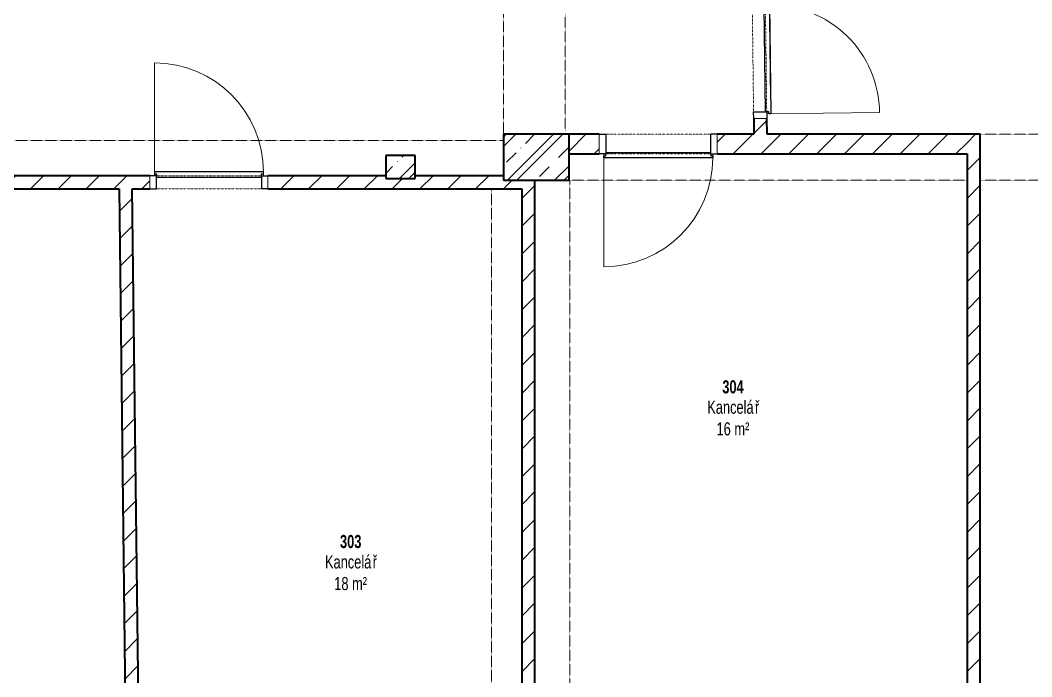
# Model space of a CAD drawing. Header units: millimetres. Extents: x -2854 to 232784, y -45352 to 20466.
# Drawn here: x 31005 to 38716, y -26516 to -21513 of the extents above; entities that cross this region are included whole.
import ezdxf

# ---------------------------------------------------------------- set-up
doc = ezdxf.new("R2010")
doc.units = ezdxf.units.MM
doc.linetypes.add('Dash dot dot', pattern=[5, 2, -1, 0, -1, 0, -1])
doc.linetypes.add('Čerchovaná se dvěma tečkami', pattern=[2.59, 1, -0.53, 0, -0.53, 0, -0.53])
for name, color, linetype, lineweight in [('A-AREA-IDEN', 2, 'Continuous', 9), ('A-DETL', 90, 'Continuous', 13), ('A-DOOR', 31, 'Continuous', 13), ('A-DOOR-FRAM', 31, 'Continuous', 25), ('A-WALL', 113, 'Continuous', 13), ('S-COLS', 52, 'Continuous', 13)]:
    doc.layers.add(name, color=color, linetype=linetype, lineweight=lineweight)
doc.layers.add('A-WALL-PATT', color=111, linetype='Continuous')
doc.styles.add('Arial_1', font='arial.ttf', dxfattribs={"width": 0.7, "height": 100})
doc.styles.add('Arial_B', font='arialbd.ttf', dxfattribs={"width": 0.7, "height": 100})
pattern_1 = [(45, (0, 0), (-106.066, 106.066), [])]

# ---------------------------------------------------------------- blocks, each defined once
blk = doc.blocks.new('DVERE_1k_oblozka - DD03_01_800x1970_koupelna-1549514-2NP_NÁVRH A')
at = {"layer": 'A-DOOR'}
for p, q in [((-450, 52.9), (-400, 52.9)), ((-450, -47.1), (-450, 52.9)), ((-400, 52.9), (-400, -47.1)), ((400, 52.9), (450, 52.9)), ((400, -47.1), (400, 52.9)), ((450, 52.9), (450, -47.1)), ((-400, -47.1), (-450, -47.1)), ((-415, -47.1), (-415, -907.1)), ((450, -47.1), (400, -47.1)), ((415, -77.1), (415, -47.1)), ((305, -77.1), (-305, -77.1))]:
    blk.add_line(p, q, dxfattribs=at)
at = {"layer": 'A-DOOR', "linetype": 'Čerchovaná se dvěma tečkami'}
for p, q in [((-400, 52.9), (400, 52.9)), ((-400, -47.1), (400, -47.1))]:
    blk.add_line(p, q, dxfattribs=at)
at = {"layer": 'A-DOOR', "lineweight": 25}
for p, q in [((-415, -62.1), (-400, -62.1)), ((-415, -77.1), (-415, -62.1)), ((-400, -37.1), (400, -37.1)), ((-400, -62.1), (-400, -47.1)), ((400, -47.1), (400, -62.1)), ((400, -62.1), (415, -62.1)), ((415, -62.1), (415, -77.1)), ((415, -77.1), (-415, -77.1))]:
    blk.add_line(p, q, dxfattribs=at)
at = {"layer": 'A-DOOR'}
blk.add_arc((-415, -77.1), 830, 270, 0, dxfattribs=at)
at = {"layer": 'A-DOOR-FRAM'}
for p, q in [((-450, 52.9), (-400, 52.9)), ((-400, 52.9), (-400, -47.1)), ((400, -47.1), (400, 52.9)), ((450, 52.9), (400, 52.9)), ((-400, -47.1), (-450, -47.1)), ((400, -47.1), (450, -47.1))]:
    blk.add_line(p, q, dxfattribs=at)
blk = doc.blocks.new('DVERE_1k_oblozka - DD03_01_800x1970_koupelna-1549513-2NP_NÁVRH A')
at = {"layer": 'A-DOOR'}
for p, q in [((-415, 47.1), (-415, 907.1)), ((305, 77.1), (-305, 77.1)), ((415, 77.1), (415, 47.1)), ((-400, 47.1), (-450, 47.1)), ((-450, 47.1), (-450, -52.9)), ((-400, -52.9), (-400, 47.1)), ((450, 47.1), (400, 47.1)), ((400, 47.1), (400, -52.9)), ((450, -52.9), (450, 47.1)), ((-450, -52.9), (-400, -52.9)), ((400, -52.9), (450, -52.9))]:
    blk.add_line(p, q, dxfattribs=at)
at = {"layer": 'A-DOOR', "lineweight": 25}
for p, q in [((415, 77.1), (-415, 77.1)), ((-415, 77.1), (-415, 62.1)), ((415, 62.1), (415, 77.1)), ((-415, 62.1), (-400, 62.1)), ((-400, 62.1), (-400, 47.1)), ((-400, 37.1), (400, 37.1)), ((400, 47.1), (400, 62.1)), ((400, 62.1), (415, 62.1))]:
    blk.add_line(p, q, dxfattribs=at)
at = {"layer": 'A-DOOR', "linetype": 'Čerchovaná se dvěma tečkami'}
for p, q in [((-400, 47.1), (400, 47.1)), ((-400, -52.9), (400, -52.9))]:
    blk.add_line(p, q, dxfattribs=at)
at = {"layer": 'A-DOOR'}
blk.add_arc((-415, 77.1), 830, 360, 90, dxfattribs=at)
at = {"layer": 'A-DOOR-FRAM'}
for p, q in [((-400, 47.1), (-450, 47.1)), ((-400, -52.9), (-400, 47.1)), ((400, 47.1), (400, -52.9)), ((400, 47.1), (450, 47.1)), ((-450, -52.9), (-400, -52.9)), ((450, -52.9), (400, -52.9))]:
    blk.add_line(p, q, dxfattribs=at)
blk = doc.blocks.new('DVERE_1k_oblozka - DD03_01_800x1970_koupelna-1549524-2NP_NÁVRH A')
at = {"layer": 'A-DOOR'}
for p, q in [((-450, 77.9), (-400, 77.9)), ((-450, -72.1), (-450, 77.9)), ((-400, 77.9), (-400, -72.1)), ((400, 77.9), (450, 77.9)), ((400, -72.1), (400, 77.9)), ((450, 77.9), (450, -72.1)), ((-400, -72.1), (-450, -72.1)), ((-415, -72.1), (-415, -932.1)), ((450, -72.1), (400, -72.1)), ((415, -102.1), (415, -72.1)), ((305, -102.1), (-305, -102.1))]:
    blk.add_line(p, q, dxfattribs=at)
at = {"layer": 'A-DOOR', "linetype": 'Čerchovaná se dvěma tečkami'}
for p, q in [((-400, 77.9), (400, 77.9)), ((-400, -72.1), (400, -72.1))]:
    blk.add_line(p, q, dxfattribs=at)
at = {"layer": 'A-DOOR', "lineweight": 25}
for p, q in [((-400, -62.1), (400, -62.1)), ((-400, -87.1), (-400, -72.1)), ((400, -72.1), (400, -87.1)), ((-415, -87.1), (-400, -87.1)), ((-415, -102.1), (-415, -87.1)), ((415, -102.1), (-415, -102.1)), ((400, -87.1), (415, -87.1)), ((415, -87.1), (415, -102.1))]:
    blk.add_line(p, q, dxfattribs=at)
at = {"layer": 'A-DOOR'}
blk.add_arc((-415, -102.1), 830, 270, 0, dxfattribs=at)
at = {"layer": 'A-DOOR-FRAM'}
for p, q in [((-450, 77.9), (-400, 77.9)), ((-400, 77.9), (-400, -72.1)), ((400, -72.1), (400, 77.9)), ((450, 77.9), (400, 77.9)), ((-400, -72.1), (-450, -72.1)), ((400, -72.1), (450, -72.1))]:
    blk.add_line(p, q, dxfattribs=at)
blk = doc.blocks.new('Betonový pravoúhlý sloup - 170 x 230mm-2256506-2NP_NÁVRH A')
at = {"layer": 'S-COLS'}
h = blk.add_hatch(dxfattribs=at)
h.set_pattern_fill('FP_72', color=256, style=0, pattern_type=2)
h.set_pattern_definition([(135, (-22632.27, -33903.3), (-179.6051, -179.6051), []), (135, (-22632.27, -33831.45), (-179.6051, -179.6051), []), (135, (-22632.27, -33687.76), (-251.4472, -107.763), [101.6, -50.8, 1.676, -49.124])])
h.paths.add_polyline_path([(-87.5, -112.5), (87.5, -112.5), (87.5, 112.5), (-87.5, 112.5)])
at = {"layer": 'S-COLS', "lineweight": 35}
for p, q in [((87.5, 112.5), (-87.5, 112.5)), ((-87.5, 112.5), (-87.5, -112.5)), ((87.5, -112.5), (87.5, 112.5)), ((-87.5, -112.5), (87.5, -112.5))]:
    blk.add_line(p, q, dxfattribs=at)
blk = doc.blocks.new('Betonový pravoúhlý sloup - 350 x 500mm-V99-2NP_NÁVRH A')
at = {"layer": 'S-COLS'}
h = blk.add_hatch(dxfattribs=at)
h.set_pattern_fill('FP_83', color=256, style=0, pattern_type=2)
h.set_pattern_definition([(315, (22557.27, 34938.3), (179.6051, 179.6051), []), (315, (22557.27, 34866.45), (179.6051, 179.6051), []), (315, (22557.27, 34722.76), (251.4472, 107.763), [101.6, -50.8, 1.676, -49.124])])
h.paths.add_polyline_path([(-175, -250), (175, -250), (175, 250), (-175, 250), (-175, 6.2)])
at = {"layer": 'S-COLS', "lineweight": 35}
for p, q in [((175, 250), (-175, 250)), ((-175, 250), (-175, -250)), ((175, -250), (175, 250)), ((-175, -250), (175, -250))]:
    blk.add_line(p, q, dxfattribs=at)

msp = doc.modelspace()

# ---------------------------------------------------------------- hatches: boundary and pattern name
at = {"layer": 'A-WALL-PATT', "lineweight": 13}
h = msp.add_hatch(dxfattribs=at)
h.set_pattern_fill('FP_5', color=256, style=0, pattern_type=2)
h.set_pattern_definition(pattern_1)
h.paths.add_polyline_path([(36597.4, -22382.3), (36697.4, -22382.3), (36695.9, -22261.1), (36595.9, -22262.3)])
h.paths.add_polyline_path([(36584.8, -21362.4), (36684.8, -21361.1), (36674.1, -20491.6), (36574.1, -20492.7)])
h = msp.add_hatch(dxfattribs=at)
h.set_pattern_fill('FP_5', color=256, style=0, pattern_type=2)
h.set_pattern_definition(pattern_1)
h.paths.add_polyline_path([(35188.3, -22532.3), (35418.3, -22532.3), (35418.3, -22382.3), (35188.3, -22382.3), (35188.3, -22452.7)])
h.paths.add_polyline_path([(36318.3, -22532.3), (38223.3, -22532.3), (38223.3, -22382.3), (36318.3, -22382.3)])
h = msp.add_hatch(dxfattribs=at)
h.set_pattern_fill('FP_5', color=256, style=0, pattern_type=2)
h.set_pattern_definition(pattern_1)
h.paths.add_polyline_path([(38323.3, -27362.5), (38323.3, -22382.3), (38223.3, -22382.3), (38223.3, -27362.5)])
h = msp.add_hatch(dxfattribs=at)
h.set_pattern_fill('FP_5', color=256, style=0, pattern_type=2)
h.set_pattern_definition(pattern_1)
h.paths.add_polyline_path([(33790.8, -22799.1), (34828.3, -22799.1), (34828.3, -22732.3), (34688.3, -22732.3), (34688.3, -22699.1), (34015.8, -22699.1), (34015.8, -22719.8), (33790.8, -22719.8), (33790.8, -22699.1), (32893.3, -22699.1), (32893.3, -22799.1), (33215.1, -22799.1)])
h.paths.add_polyline_path([(31498.2, -22799.1), (31993.3, -22799.1), (31993.3, -22699.1), (29279, -22699.1), (29279, -22712.5), (28779, -22712.5), (28779, -22699.1), (27989, -22699.1), (27989, -22799.1), (30448, -22799.1)])
h.paths.add_polyline_path([(23312.5, -22799.1), (23352.5, -22799.1), (23352.5, -22699.1), (23312.5, -22699.1), (23312.5, -22706.4)])
h.paths.add_polyline_path([(26138.6, -22799.1), (27089, -22799.1), (27089, -22699.1), (24252.5, -22699.1), (24252.5, -22799.1), (26038.6, -22799.1)])
h = msp.add_hatch(dxfattribs=at)
h.set_pattern_fill('FP_5', color=256, style=0, pattern_type=2)
h.set_pattern_definition(pattern_1)
h.paths.add_polyline_path([(34928.3, -27642.5), (34928.3, -22732.3), (34828.3, -22732.3), (34828.3, -27642.5)])
h = msp.add_hatch(dxfattribs=at)
h.set_pattern_fill('FP_5', color=256, style=0, pattern_type=2)
h.set_pattern_definition(pattern_1)
h.paths.add_polyline_path([(31927.5, -28812.5), (31931.8, -28812.5), (31858.1, -22799.1), (31758.1, -22799.1), (31831.8, -28812.5)])

# ---------------------------------------------------------------- linework, layer by layer
at = {"layer": 'A-DETL', "linetype": 'Dash dot dot'}
for p, q in [((35158.1, -22359.7), (35158.1, -20507.3)), ((34688.3, -22429.1), (34688.3, -20512.2)), ((34688.3, -22429.1), (29279, -22429.1)), ((38323.3, -22382.3), (40759, -22382.3)), ((35193.3, -22732.3), (38223.3, -22732.3)), ((35193.3, -27362.5), (35193.3, -22732.3)), ((38323.3, -22732.3), (40759, -22732.3)), ((34598.2, -28365), (34598.2, -22799.1))]:
    msp.add_line(p, q, dxfattribs=at)
at = {"layer": 'A-WALL', "lineweight": 35}
for p, q in [((36595.9, -22262.3), (36597.4, -22382.3)), ((36697.4, -22382.3), (36695.9, -22261.1)), ((35418.3, -22382.3), (35188.3, -22382.3)), ((36597.4, -22382.3), (36318.3, -22382.3)), ((38323.3, -22382.3), (36697.4, -22382.3)), ((38323.3, -27362.5), (38323.3, -22382.3)), ((35188.3, -22532.3), (35418.3, -22532.3)), ((36318.3, -22532.3), (38223.3, -22532.3)), ((38223.3, -22532.3), (38223.3, -27362.5)), ((31993.3, -22699.1), (29279, -22699.1)), ((33790.8, -22699.1), (32893.3, -22699.1)), ((34688.3, -22699.1), (34015.8, -22699.1)), ((34928.3, -27362.5), (34928.3, -22732.3)), ((30448, -22799.1), (31758.1, -22799.1)), ((31758.1, -22799.1), (31831.8, -28812.5)), ((31858.1, -22799.1), (31993.3, -22799.1)), ((31931.8, -28812.5), (31858.1, -22799.1)), ((32893.3, -22799.1), (34828.3, -22799.1)), ((34828.3, -22799.1), (34828.3, -27642.5))]:
    msp.add_line(p, q, dxfattribs=at)

# ---------------------------------------------------------------- block references
at = {"layer": 'A-DOOR', "rotation": 90.70393838739642}
msp.add_blockref('DVERE_1k_oblozka - DD03_01_800x1970_koupelna-1549514-2NP_NÁVRH A', (36643.2, -21811.7), dxfattribs=at)
at = {"layer": 'A-DOOR'}
for name, p in [('DVERE_1k_oblozka - DD03_01_800x1970_koupelna-1549513-2NP_NÁVRH A', (32443.3, -22746.2)), ('DVERE_1k_oblozka - DD03_01_800x1970_koupelna-1549524-2NP_NÁVRH A', (35868.3, -22460.1))]:
    msp.add_blockref(name, p, dxfattribs=at)
at = {"layer": 'S-COLS'}
for name, p, rotation in [('Betonový pravoúhlý sloup - 350 x 500mm-V99-2NP_NÁVRH A', (34938.3, -22557.3), 89.9999999999999), ('Betonový pravoúhlý sloup - 170 x 230mm-2256506-2NP_NÁVRH A', (33903.3, -22632.3), 269.9999999999997)]:
    msp.add_blockref(name, p, dxfattribs=dict(at, rotation=rotation))

# ---------------------------------------------------------------- texts
at = {"layer": 'A-AREA-IDEN', "lineweight": 18, "char_height": 100, "attachment_point": 1}
for s, insert, width, style in [('304', (36356.6, -24256.7), 202.025, 'Arial_B'), ('Kancelá', (36242, -24412), 440.527, 'Arial_1'), ('\\fArial|b0|i0|c238|p34|;\\W.7;ř', (36605.5, -24412), 39.283, 'Arial_1'), ('16 m²', (36312.7, -24577), 308.65, 'Arial_1'), ('303', (33442.7, -25435.4), 202.025, 'Arial_B'), ('Kancelá', (33328.1, -25590.7), 440.527, 'Arial_1'), ('\\fArial|b0|i0|c238|p34|;\\W.7;ř', (33691.5, -25590.7), 39.283, 'Arial_1'), ('18 m²', (33398.8, -25755.7), 308.65, 'Arial_1')]:
    msp.add_mtext(s, dxfattribs=dict(at, insert=insert, width=width, style=style))

doc.saveas('drawing.dxf')
